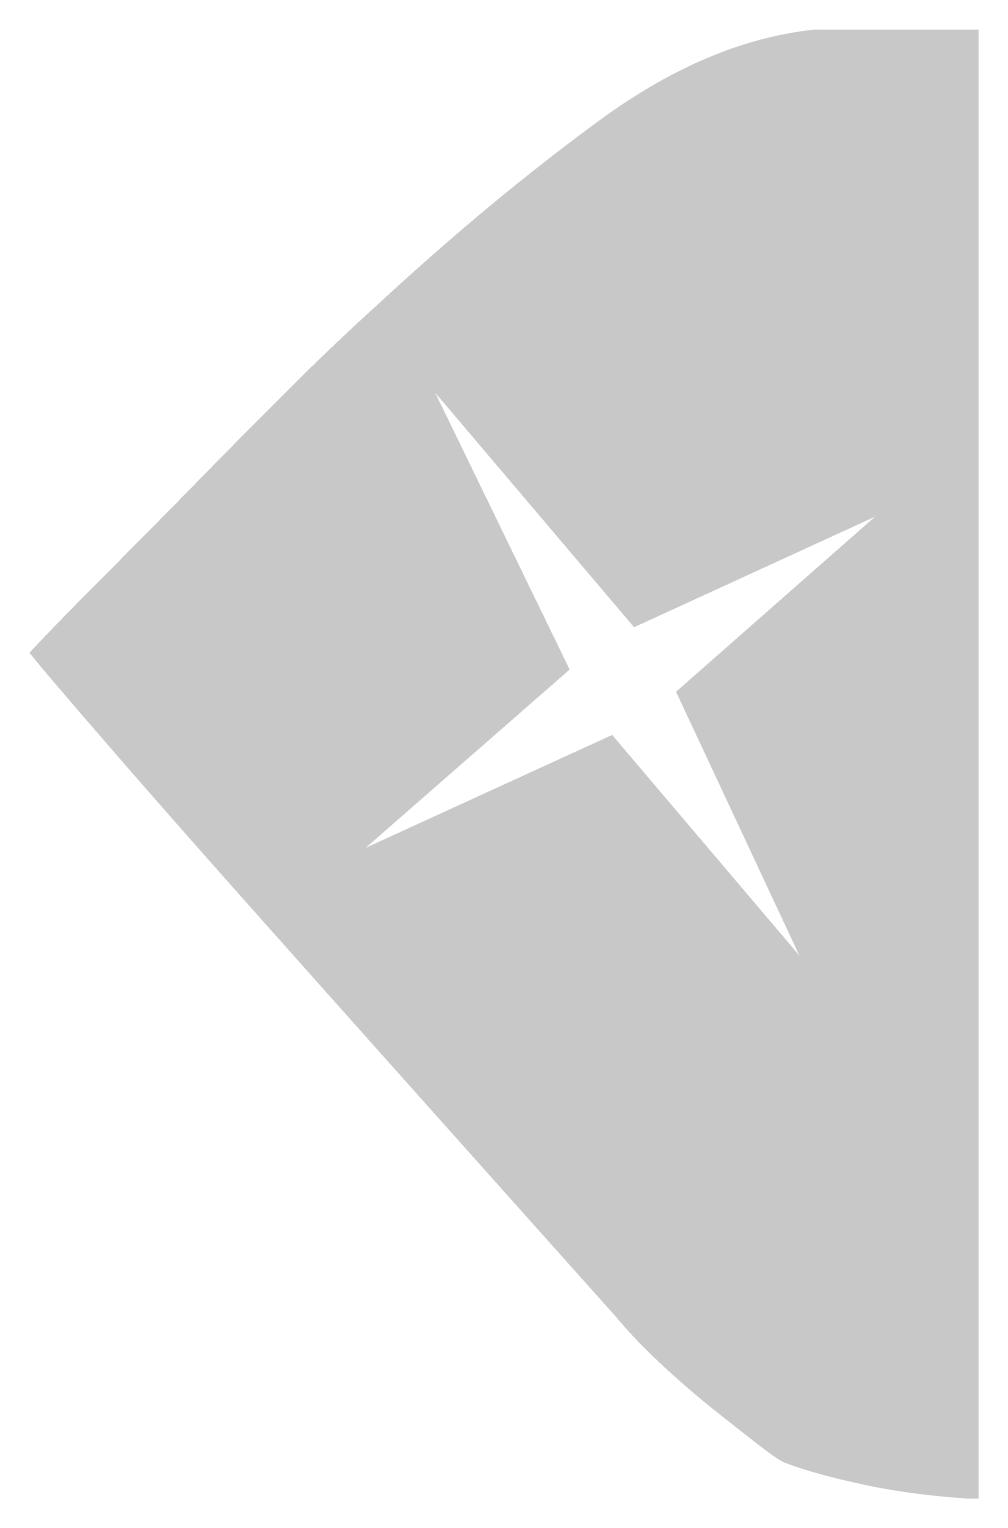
# Model space of a CAD drawing. Header units: millimetres. Extents: x 5004 to 15052, y -6179 to -3495.
# Drawn here: x 14590.4 to 14623.9, y -5570.6 to -5518.7 of the extents above; entities that cross this region are included whole.
import ezdxf

# ---------------------------------------------------------------- set-up
doc = ezdxf.new("R2010")
doc.units = ezdxf.units.MM
doc.layers.add('Sktürk ANTET', color=7, linetype='Continuous')

# ---------------------------------------------------------------- blocks, each defined once
blk = doc.blocks.new('A$C7F967E95')
at = {"layer": 'Sktürk ANTET', "true_color": 0xd83225}
h = blk.add_hatch(color=22, dxfattribs=at)
h.dxf.hatch_style = 1
edge = h.paths.add_edge_path()
edge.add_spline(control_points=[(72.233, 3.246), (72.233, 3.247), (72.233, 55.116), (72.233, 55.116), (72.233, 55.116), (72.233, 55.116), (72.233, 55.116), (72.233, 55.116)], knot_values=[0.863637, 0.863637, 0.863637, 0.863637, 0.886364, 0.886364, 0.886364, 0.88639, 0.909092, 0.909092, 0.909092, 0.909092], degree=3, periodic=0)
edge.add_spline(control_points=[(72.233, 55.116), (72.232, 55.116), (66.52, 55.116), (66.52, 55.116)], knot_values=[0.909092, 0.909092, 0.909092, 0.909092, 1, 1, 1, 1], degree=3, periodic=0)
edge.add_spline(control_points=[(66.52, 55.126), (64, 54.878), (61.454, 53.816), (58.886, 51.939), (58.886, 51.939), (58.886, 51.939), (58.886, 51.939), (58.886, 51.939)], knot_values=[0.045455, 0.045455, 0.045455, 0.045455, 0.068182, 0.068182, 0.068182, 0.068208, 0.09091, 0.09091, 0.09091, 0.09091], degree=3, periodic=0)
edge.add_spline(control_points=[(58.886, 51.939), (56.317, 50.061), (53.699, 47.888), (51.031, 45.417), (51.031, 45.417), (51.031, 45.417), (51.031, 45.417), (51.031, 45.417)], knot_values=[0.09091, 0.09091, 0.09091, 0.09091, 0.113637, 0.113637, 0.113637, 0.113662, 0.136364, 0.136364, 0.136364, 0.136364], degree=3, periodic=0)
edge.add_spline(control_points=[(51.031, 45.417), (49.994, 44.479), (48.93, 43.465), (47.844, 42.379), (47.844, 42.379), (47.844, 42.379), (47.844, 42.379), (47.844, 42.379)], knot_values=[0.136364, 0.136364, 0.136364, 0.136364, 0.159091, 0.159091, 0.159091, 0.159117, 0.181819, 0.181819, 0.181819, 0.181819], degree=3, periodic=0)
edge.add_spline(control_points=[(47.844, 42.379), (46.757, 41.292), (45.682, 40.205), (44.62, 39.119), (44.62, 39.119), (44.62, 39.119), (44.62, 39.119), (44.62, 39.119)], knot_values=[0.181819, 0.181819, 0.181819, 0.181819, 0.204546, 0.204546, 0.204546, 0.204571, 0.227273, 0.227273, 0.227273, 0.227273], degree=3, periodic=0)
edge.add_spline(control_points=[(44.62, 39.119), (43.557, 38.031), (42.519, 36.981), (41.508, 35.969), (41.508, 35.969), (41.508, 35.969), (41.508, 35.969), (41.508, 35.969)], knot_values=[0.227273, 0.227273, 0.227273, 0.227273, 0.25, 0.25, 0.25, 0.250026, 0.272728, 0.272728, 0.272728, 0.272728], degree=3, periodic=0)
edge.add_spline(control_points=[(41.508, 35.969), (40.494, 34.955), (39.568, 34.005), (38.729, 33.115), (38.729, 33.115), (38.729, 33.115), (38.729, 33.115), (38.729, 33.115)], knot_values=[0.272728, 0.272728, 0.272728, 0.272728, 0.295455, 0.295455, 0.295455, 0.29548, 0.318182, 0.318182, 0.318182, 0.318182], degree=3, periodic=0)
edge.add_spline(control_points=[(38.729, 33.115), (39.123, 32.621), (40.037, 31.546), (41.471, 29.892), (41.471, 29.892), (41.471, 29.892), (41.471, 29.892), (41.471, 29.892)], knot_values=[0.318182, 0.318182, 0.318182, 0.318182, 0.34091, 0.34091, 0.34091, 0.340935, 0.363637, 0.363637, 0.363637, 0.363637], degree=3, periodic=0)
edge.add_spline(control_points=[(41.471, 29.892), (42.903, 28.235), (44.607, 26.297), (46.584, 24.074), (46.584, 24.074), (46.584, 24.074), (46.584, 24.074), (46.584, 24.074)], knot_values=[0.363637, 0.363637, 0.363637, 0.363637, 0.386364, 0.386364, 0.386364, 0.386389, 0.409091, 0.409091, 0.409091, 0.409091], degree=3, periodic=0)
edge.add_spline(control_points=[(46.584, 24.074), (48.56, 21.85), (50.672, 19.479), (52.921, 16.959), (52.921, 16.959), (52.921, 16.959), (52.921, 16.959), (52.921, 16.959)], knot_values=[0.409091, 0.409091, 0.409091, 0.409091, 0.431819, 0.431819, 0.431819, 0.431844, 0.454546, 0.454546, 0.454546, 0.454546], degree=3, periodic=0)
edge.add_spline(control_points=[(52.921, 16.959), (55.168, 14.44), (57.33, 12.018), (59.405, 9.697), (59.405, 9.697), (59.405, 9.697), (59.405, 9.697), (59.405, 9.697)], knot_values=[0.454546, 0.454546, 0.454546, 0.454546, 0.477273, 0.477273, 0.477273, 0.477299, 0.5, 0.5, 0.5, 0.5], degree=3, periodic=0)
edge.add_spline(control_points=[(59.405, 9.697), (59.898, 9.104), (60.467, 8.511), (61.11, 7.918), (61.11, 7.918), (61.11, 7.918), (61.11, 7.918), (61.11, 7.918)], knot_values=[0.5, 0.5, 0.5, 0.5, 0.522728, 0.522728, 0.522728, 0.522753, 0.545455, 0.545455, 0.545455, 0.545455], degree=3, periodic=0)
edge.add_spline(control_points=[(61.11, 7.918), (61.751, 7.326), (62.37, 6.794), (62.963, 6.325), (62.963, 6.325), (62.963, 6.325), (62.963, 6.325), (62.963, 6.325)], knot_values=[0.545455, 0.545455, 0.545455, 0.545455, 0.568182, 0.568182, 0.568182, 0.568208, 0.59091, 0.59091, 0.59091, 0.59091], degree=3, periodic=0)
edge.add_spline(control_points=[(62.963, 6.325), (63.555, 5.855), (64.074, 5.447), (64.519, 5.102), (64.519, 5.102), (64.519, 5.102), (64.519, 5.102), (64.519, 5.102)], knot_values=[0.59091, 0.59091, 0.59091, 0.59091, 0.613637, 0.613637, 0.613637, 0.613662, 0.636364, 0.636364, 0.636364, 0.636364], degree=3, periodic=0)
edge.add_spline(control_points=[(64.519, 5.102), (64.964, 4.756), (65.26, 4.557), (65.408, 4.509), (65.408, 4.509), (65.408, 4.509), (65.408, 4.509), (65.408, 4.509)], knot_values=[0.636364, 0.636364, 0.636364, 0.636364, 0.659091, 0.659091, 0.659091, 0.659117, 0.681819, 0.681819, 0.681819, 0.681819], degree=3, periodic=0)
edge.add_spline(control_points=[(65.408, 4.509), (66.049, 4.261), (66.927, 4.014), (68.039, 3.768), (68.039, 3.768), (68.039, 3.768), (68.039, 3.768), (68.039, 3.768)], knot_values=[0.681819, 0.681819, 0.681819, 0.681819, 0.704546, 0.704546, 0.704546, 0.704571, 0.727273, 0.727273, 0.727273, 0.727273], degree=3, periodic=0)
edge.add_spline(control_points=[(68.039, 3.768), (69.151, 3.52), (70.398, 3.348), (71.782, 3.249)], knot_values=[0.727273, 0.727273, 0.727273, 0.727273, 0.772727, 0.772727, 0.772727, 0.772727], degree=3, periodic=0)
edge.add_spline(control_points=[(71.782, 3.246), (71.782, 3.246), (71.782, 3.246), (71.782, 3.246), (71.782, 3.246), (71.782, 3.246), (72.233, 3.246), (72.233, 3.246), (72.233, 3.246), (72.233, 3.246), (72.233, 3.246), (72.233, 3.246)], knot_values=[0.818181, 0.818181, 0.818181, 0.818181, 0.840909, 0.840909, 0.840909, 0.840935, 0.84096, 0.840986, 0.841011, 0.841036, 0.863637, 0.863637, 0.863637, 0.863637], degree=3, periodic=0)
edge = h.paths.add_edge_path(flags=16)
edge.add_spline(control_points=[(68.574, 37.916), (68.574, 37.916), (68.574, 37.916), (68.574, 37.916), (68.574, 37.916), (68.574, 37.916), (61.553, 31.737), (61.553, 31.737), (61.553, 31.737), (61.553, 31.737), (65.905, 22.424), (65.905, 22.424)], knot_values=[0.222222, 0.222222, 0.222222, 0.222222, 0.277778, 0.277778, 0.277778, 0.277803, 0.333333, 0.333333, 0.333333, 0.333359, 0.444444, 0.444444, 0.444444, 0.444444], degree=3, periodic=0)
edge.add_spline(control_points=[(65.905, 22.424), (65.905, 22.424), (65.905, 22.424), (65.905, 22.424), (65.905, 22.424), (65.905, 22.424), (59.298, 30.212), (59.298, 30.212), (59.298, 30.212), (59.298, 30.212), (50.597, 26.224), (50.597, 26.224)], knot_values=[0.444444, 0.444444, 0.444444, 0.444444, 0.5, 0.5, 0.5, 0.500025, 0.555556, 0.555556, 0.555556, 0.555581, 0.666667, 0.666667, 0.666667, 0.666667], degree=3, periodic=0)
edge.add_spline(control_points=[(50.597, 26.224), (50.597, 26.224), (50.597, 26.224), (50.597, 26.224), (50.597, 26.224), (50.597, 26.224), (57.798, 32.52), (57.798, 32.52), (57.798, 32.52), (57.798, 32.52), (53.052, 42.297), (53.052, 42.297), (53.052, 42.297), (60.072, 34.014), (60.072, 34.014), (60.072, 34.014), (60.072, 34.014), (68.574, 37.916), (68.574, 37.916)], knot_values=[0.666667, 0.666667, 0.666667, 0.666667, 0.722222, 0.722222, 0.722222, 0.722248, 0.777778, 0.777778, 0.777778, 0.777803, 1, 1, 1, 1.111111, 1.111111, 1.111111, 1.111137, 1.222222, 1.222222, 1.222222, 1.222222], degree=3, periodic=0)

msp = doc.modelspace()

# ---------------------------------------------------------------- block references
msp.add_blockref('A$C7F967E95', (14551.691, -5573.842))

doc.saveas('drawing.dxf')
